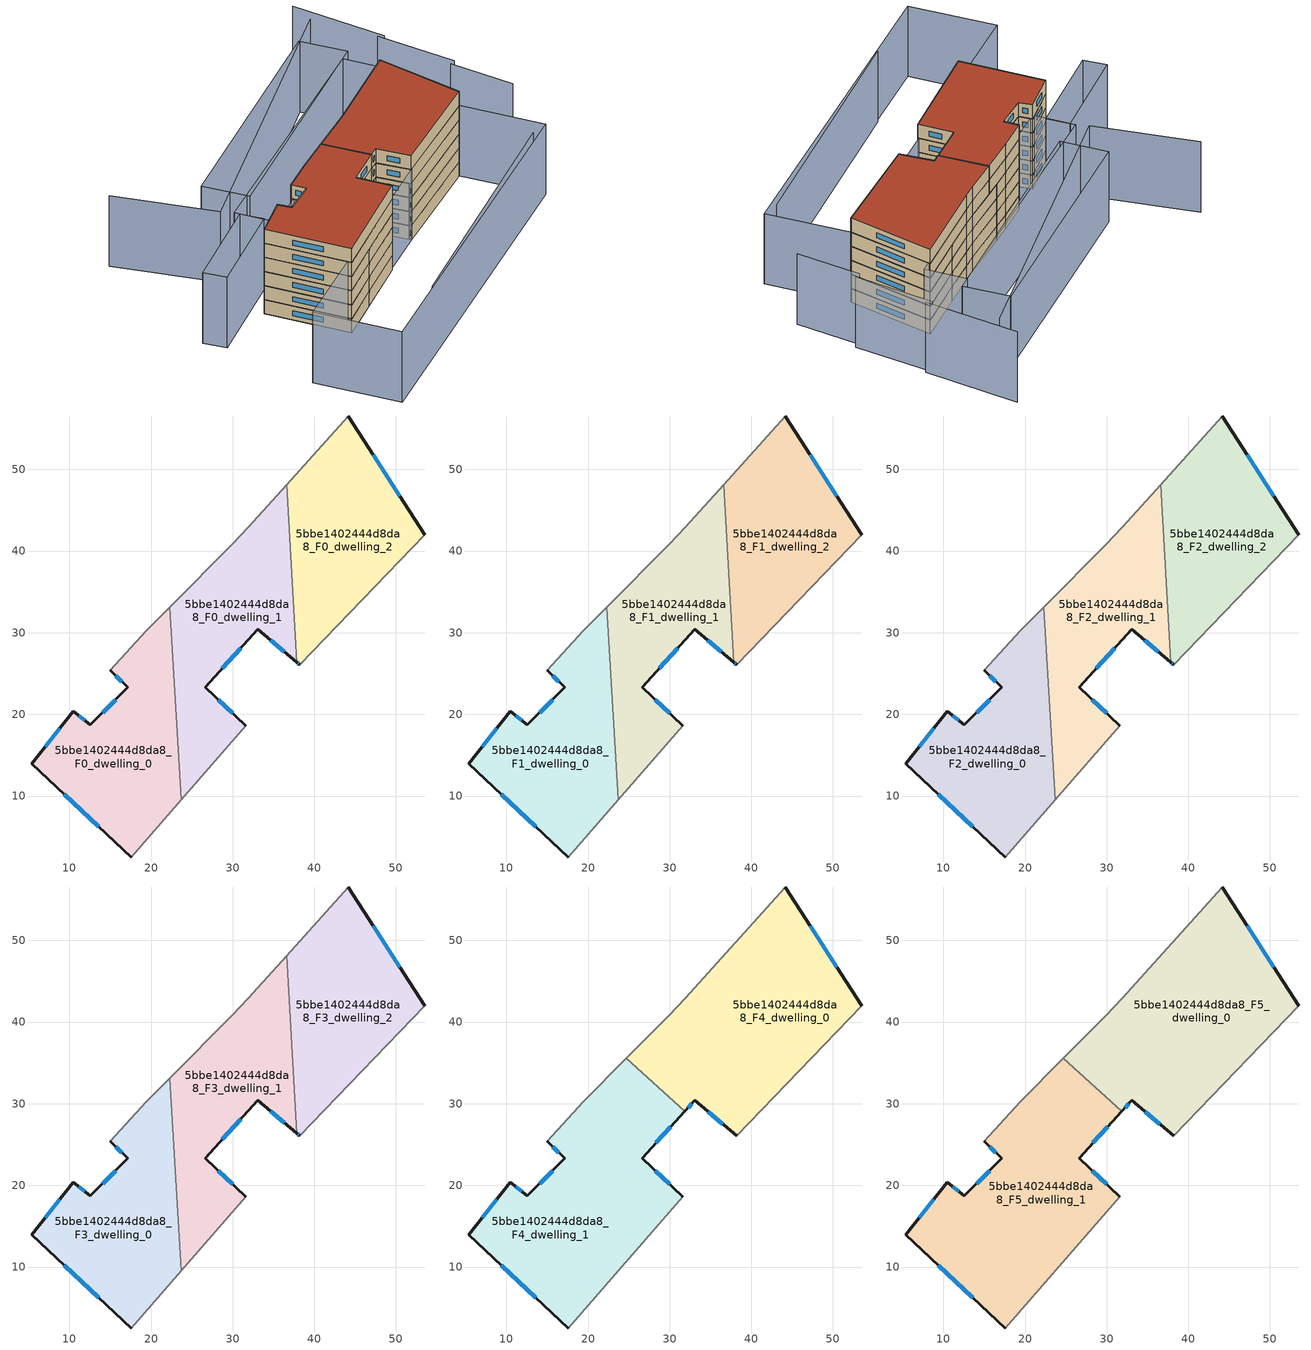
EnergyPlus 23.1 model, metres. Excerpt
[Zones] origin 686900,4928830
5bbe1402444d8da8_F0_dwelling_0
 floor ground (EU_floor_Construction): 17.56,2.54 23.7,9.55 22.32,33.15 19.44,30.23 14.99,25.38 17.13,23.29 12.59,18.74 10.48,20.41 5.39,13.92 z0
 wall outside (EU_wall_Construction): 17.56,2.54 5.39,13.92 10.48,20.41 12.59,18.74 17.13,23.29 14.99,25.38 z0:3
 wall adiabatic (EU_wall_Construction): 14.99,25.38 19.44,30.23 22.32,33.15 / 23.7,9.55 17.56,2.54 z0:3
 wall to 5bbe1402444d8da8_F0_dwelling_1 (EU_wall_Construction): 22.32,33.15 23.7,9.55 z0:3
 window (EU_Window_Construction): 14.06,20.22 15.65,21.81 / 16.43,23.97 15.68,24.7 / 13.6,6.24 9.35,10.22 / 7.04,16.03 8.82,18.3 / 11.16,19.86 11.9,19.28 z0.98:2.02
5bbe1402444d8da8_F0_dwelling_1
 floor ground (EU_floor_Construction): 31.62,18.59 26.62,23.34 33.09,30.43 37.87,26.36 36.6,48.1 31.93,42.89 29.94,40.85 22.32,33.15 23.7,9.55 z0
 wall outside (EU_wall_Construction): 37.87,26.36 33.09,30.43 26.62,23.34 31.62,18.59 z0:3
 wall adiabatic (EU_wall_Construction): 22.32,33.15 29.94,40.85 31.93,42.89 36.6,48.1 / 31.62,18.59 23.7,9.55 z0:3
 wall to 5bbe1402444d8da8_F0_dwelling_2 (EU_wall_Construction): 36.6,48.1 37.87,26.36 z0:3
 window (EU_Window_Construction): 36.32,27.69 34.64,29.11 / 30.98,28.13 28.72,25.65 / 28.24,21.8 29.99,20.14 z0.98:2.02
5bbe1402444d8da8_F0_dwelling_2
 floor ground (EU_floor_Construction): 38.19,26.09 53.53,41.99 44.17,56.54 36.6,48.1 37.87,26.36 z0
 wall outside (EU_wall_Construction): 38.19,26.09 37.87,26.36 / 44.17,56.54 53.53,41.99 z0:3
 wall adiabatic (EU_wall_Construction): 53.53,41.99 38.19,26.09 / 36.6,48.1 44.17,56.54 z0:3
 window (EU_Window_Construction): 38.09,26.18 37.97,26.28 / 47.21,51.81 50.48,46.72 z0.98:2.02
5bbe1402444d8da8_F1_dwelling_0
 floor to 5bbe1402444d8da8_F0_dwelling_0 (EU_floor_Construction): 17.56,2.54 23.7,9.55 22.32,33.15 19.44,30.23 14.99,25.38 17.13,23.29 12.59,18.74 10.48,20.41 5.39,13.92 z3
 wall outside (EU_wall_Construction): 17.56,2.54 5.39,13.92 10.48,20.41 12.59,18.74 17.13,23.29 14.99,25.38 z3:6
 wall adiabatic (EU_wall_Construction): 14.99,25.38 19.44,30.23 22.32,33.15 / 23.7,9.55 17.56,2.54 z3:6
 wall to 5bbe1402444d8da8_F1_dwelling_1 (EU_wall_Construction): 22.32,33.15 23.7,9.55 z3:6
 window (EU_Window_Construction): 14.06,20.22 15.65,21.81 / 16.43,23.97 15.68,24.7 / 13.6,6.24 9.35,10.22 / 7.04,16.03 8.82,18.3 / 11.16,19.86 11.9,19.28 z3.98:5.02
5bbe1402444d8da8_F1_dwelling_1
 floor to 5bbe1402444d8da8_F0_dwelling_1 (EU_floor_Construction): 31.62,18.59 26.62,23.34 33.09,30.43 37.87,26.36 36.6,48.1 31.93,42.89 29.94,40.85 22.32,33.15 23.7,9.55 z3
 wall outside (EU_wall_Construction): 37.87,26.36 33.09,30.43 26.62,23.34 31.62,18.59 z3:6
 wall adiabatic (EU_wall_Construction): 22.32,33.15 29.94,40.85 31.93,42.89 36.6,48.1 / 31.62,18.59 23.7,9.55 z3:6
 wall to 5bbe1402444d8da8_F1_dwelling_2 (EU_wall_Construction): 36.6,48.1 37.87,26.36 z3:6
 window (EU_Window_Construction): 36.32,27.69 34.64,29.11 / 30.98,28.13 28.72,25.65 / 28.24,21.8 29.99,20.14 z3.98:5.02
5bbe1402444d8da8_F1_dwelling_2
 floor to 5bbe1402444d8da8_F0_dwelling_2 (EU_floor_Construction): 38.19,26.09 53.53,41.99 44.17,56.54 36.6,48.1 37.87,26.36 z3
 wall outside (EU_wall_Construction): 38.19,26.09 37.87,26.36 / 44.17,56.54 53.53,41.99 z3:6
 wall adiabatic (EU_wall_Construction): 53.53,41.99 38.19,26.09 / 36.6,48.1 44.17,56.54 z3:6
 window (EU_Window_Construction): 38.09,26.18 37.97,26.28 / 47.21,51.81 50.48,46.72 z3.98:5.02
5bbe1402444d8da8_F2_dwelling_0
 floor to 5bbe1402444d8da8_F1_dwelling_0 (EU_floor_Construction): 17.56,2.54 23.7,9.55 22.32,33.15 19.44,30.23 14.99,25.38 17.13,23.29 12.59,18.74 10.48,20.41 5.39,13.92 z6
 wall outside (EU_wall_Construction): 17.56,2.54 5.39,13.92 10.48,20.41 12.59,18.74 17.13,23.29 14.99,25.38 z6:9
 wall adiabatic (EU_wall_Construction): 14.99,25.38 19.44,30.23 22.32,33.15 / 23.7,9.55 17.56,2.54 z6:9
 wall to 5bbe1402444d8da8_F2_dwelling_1 (EU_wall_Construction): 22.32,33.15 23.7,9.55 z6:9
 window (EU_Window_Construction): 14.06,20.22 15.65,21.81 / 16.43,23.97 15.68,24.7 / 13.6,6.24 9.35,10.22 / 7.04,16.03 8.82,18.3 / 11.16,19.86 11.9,19.28 z6.98:8.02
5bbe1402444d8da8_F2_dwelling_1
 floor to 5bbe1402444d8da8_F1_dwelling_1 (EU_floor_Construction): 31.62,18.59 26.62,23.34 33.09,30.43 37.87,26.36 36.6,48.1 31.93,42.89 29.94,40.85 22.32,33.15 23.7,9.55 z6
 wall outside (EU_wall_Construction): 37.87,26.36 33.09,30.43 26.62,23.34 31.62,18.59 z6:9
 wall adiabatic (EU_wall_Construction): 22.32,33.15 29.94,40.85 31.93,42.89 36.6,48.1 / 31.62,18.59 23.7,9.55 z6:9
 wall to 5bbe1402444d8da8_F2_dwelling_2 (EU_wall_Construction): 36.6,48.1 37.87,26.36 z6:9
 window (EU_Window_Construction): 36.32,27.69 34.64,29.11 / 30.98,28.13 28.72,25.65 / 28.24,21.8 29.99,20.14 z6.98:8.02
5bbe1402444d8da8_F2_dwelling_2
 floor to 5bbe1402444d8da8_F1_dwelling_2 (EU_floor_Construction): 38.19,26.09 53.53,41.99 44.17,56.54 36.6,48.1 37.87,26.36 z6
 wall outside (EU_wall_Construction): 38.19,26.09 37.87,26.36 / 44.17,56.54 53.53,41.99 z6:9
 wall adiabatic (EU_wall_Construction): 53.53,41.99 38.19,26.09 / 36.6,48.1 44.17,56.54 z6:9
 window (EU_Window_Construction): 38.09,26.18 37.97,26.28 / 47.21,51.81 50.48,46.72 z6.98:8.02
5bbe1402444d8da8_F3_dwelling_0
 floor to 5bbe1402444d8da8_F2_dwelling_0 (EU_floor_Construction): 17.56,2.54 23.7,9.55 22.32,33.15 19.44,30.23 14.99,25.38 17.13,23.29 12.59,18.74 10.48,20.41 5.39,13.92 z9
 wall outside (EU_wall_Construction): 17.56,2.54 5.39,13.92 10.48,20.41 12.59,18.74 17.13,23.29 14.99,25.38 z9:12
 wall adiabatic (EU_wall_Construction): 14.99,25.38 19.44,30.23 22.32,33.15 / 23.7,9.55 17.56,2.54 z9:12
 wall to 5bbe1402444d8da8_F3_dwelling_1 (EU_wall_Construction): 22.32,33.15 23.7,9.55 z9:12
 window (EU_Window_Construction): 14.06,20.22 15.65,21.81 / 16.43,23.97 15.68,24.7 / 13.6,6.24 9.35,10.22 / 7.04,16.03 8.82,18.3 / 11.16,19.86 11.9,19.28 z9.98:11.02
5bbe1402444d8da8_F3_dwelling_1
 floor to 5bbe1402444d8da8_F2_dwelling_1 (EU_floor_Construction): 31.62,18.59 26.62,23.34 33.09,30.43 37.87,26.36 36.6,48.1 31.93,42.89 29.94,40.85 22.32,33.15 23.7,9.55 z9
 wall outside (EU_wall_Construction): 37.87,26.36 33.09,30.43 26.62,23.34 31.62,18.59 z9:12
 wall adiabatic (EU_wall_Construction): 22.32,33.15 29.94,40.85 31.93,42.89 36.6,48.1 / 31.62,18.59 23.7,9.55 z9:12
 wall to 5bbe1402444d8da8_F3_dwelling_2 (EU_wall_Construction): 36.6,48.1 37.87,26.36 z9:12
 window (EU_Window_Construction): 36.32,27.69 34.64,29.11 / 30.98,28.13 28.72,25.65 / 28.24,21.8 29.99,20.14 z9.98:11.02
5bbe1402444d8da8_F3_dwelling_2
 floor to 5bbe1402444d8da8_F2_dwelling_2 (EU_floor_Construction): 38.19,26.09 53.53,41.99 44.17,56.54 36.6,48.1 37.87,26.36 z9
 wall outside (EU_wall_Construction): 38.19,26.09 37.87,26.36 / 44.17,56.54 53.53,41.99 z9:12
 wall adiabatic (EU_wall_Construction): 53.53,41.99 38.19,26.09 / 36.6,48.1 44.17,56.54 z9:12
 window (EU_Window_Construction): 38.09,26.18 37.97,26.28 / 47.21,51.81 50.48,46.72 z9.98:11.02
5bbe1402444d8da8_F4_dwelling_0
 floor to 5bbe1402444d8da8_F3_dwelling_1 (EU_floor_Construction): 37.87,26.36 36.6,48.1 31.93,42.89 29.94,40.85 24.71,35.57 31.84,29.07 33.09,30.43 z12
 floor to 5bbe1402444d8da8_F3_dwelling_2 (EU_floor_Construction): 38.19,26.09 53.53,41.99 44.17,56.54 36.6,48.1 37.87,26.36 z12
 wall outside (EU_wall_Construction): 44.17,56.54 53.53,41.99 / 38.19,26.09 33.09,30.43 31.84,29.07 z12:15
 wall adiabatic (EU_wall_Construction): 24.71,35.57 29.94,40.85 31.93,42.89 44.17,56.54 / 53.53,41.99 38.19,26.09 z12:15
 wall to 5bbe1402444d8da8_F4_dwelling_1 (EU_wall_Construction): 31.84,29.07 24.71,35.57 z12:15
 window (EU_Window_Construction): 47.21,51.81 50.48,46.72 / 36.53,27.51 34.75,29.02 / 32.68,29.99 32.25,29.51 z12.98:14.02
5bbe1402444d8da8_F4_dwelling_1
 floor to 5bbe1402444d8da8_F3_dwelling_0 (EU_floor_Construction): 17.56,2.54 23.7,9.55 22.32,33.15 19.44,30.23 14.99,25.38 17.13,23.29 12.59,18.74 10.48,20.41 5.39,13.92 z12
 floor to 5bbe1402444d8da8_F3_dwelling_1 (EU_floor_Construction): 23.7,9.55 31.62,18.59 26.62,23.34 31.84,29.07 24.71,35.57 22.32,33.15 z12
 wall outside (EU_wall_Construction): 17.56,2.54 5.39,13.92 10.48,20.41 12.59,18.74 17.13,23.29 14.99,25.38 / 31.84,29.07 26.62,23.34 31.62,18.59 z12:15
 wall adiabatic (EU_wall_Construction): 14.99,25.38 19.44,30.23 24.71,35.57 / 31.62,18.59 17.56,2.54 z12:15
 window (EU_Window_Construction): 13.6,6.24 9.35,10.22 / 7.04,16.03 8.82,18.3 / 11.16,19.86 11.9,19.28 / 14.06,20.22 15.65,21.81 / 16.43,23.97 15.68,24.7 / 30.14,27.2 28.32,25.2 / 28.24,21.8 29.99,20.14 z12.98:14.02
5bbe1402444d8da8_F5_dwelling_0
 floor to 5bbe1402444d8da8_F4_dwelling_0 (EU_floor_Construction): 38.19,26.09 53.53,41.99 44.17,56.54 31.93,42.89 29.94,40.85 24.71,35.57 31.84,29.07 33.09,30.43 z15
 wall outside (EU_wall_Construction): 44.17,56.54 53.53,41.99 / 38.19,26.09 33.09,30.43 31.84,29.07 z15:18
 wall adiabatic (EU_wall_Construction): 24.71,35.57 29.94,40.85 31.93,42.89 44.17,56.54 / 53.53,41.99 38.19,26.09 z15:18
 wall to 5bbe1402444d8da8_F5_dwelling_1 (EU_wall_Construction): 31.84,29.07 24.71,35.57 z15:18
 window (EU_Window_Construction): 47.21,51.81 50.48,46.72 / 36.53,27.51 34.75,29.02 / 32.68,29.99 32.25,29.51 z15.98:17.02
 roof outside (EU_roof_Construction): 44.17,56.54 53.53,41.99 38.19,26.09 33.09,30.43 31.84,29.07 24.71,35.57 29.94,40.85 31.93,42.89 z18
5bbe1402444d8da8_F5_dwelling_1
 floor to 5bbe1402444d8da8_F4_dwelling_1 (EU_floor_Construction): 17.56,2.54 31.62,18.59 26.62,23.34 31.84,29.07 24.71,35.57 19.44,30.23 14.99,25.38 17.13,23.29 12.59,18.74 10.48,20.41 5.39,13.92 z15
 wall outside (EU_wall_Construction): 17.56,2.54 5.39,13.92 10.48,20.41 12.59,18.74 17.13,23.29 14.99,25.38 / 31.84,29.07 26.62,23.34 31.62,18.59 z15:18
 wall adiabatic (EU_wall_Construction): 14.99,25.38 19.44,30.23 24.71,35.57 / 31.62,18.59 17.56,2.54 z15:18
 window (EU_Window_Construction): 13.6,6.24 9.35,10.22 / 7.04,16.03 8.82,18.3 / 11.16,19.86 11.9,19.28 / 14.06,20.22 15.65,21.81 / 16.43,23.97 15.68,24.7 / 30.14,27.2 28.32,25.2 / 28.24,21.8 29.99,20.14 z15.98:17.02
 roof outside (EU_roof_Construction): 31.84,29.07 26.62,23.34 31.62,18.59 17.56,2.54 5.39,13.92 10.48,20.41 12.59,18.74 17.13,23.29 14.99,25.38 19.44,30.23 24.71,35.57 z18
shading: 28.08,-9.58 62.56,29.17 / 38.95,77.07 1.95,26.08 / 1.95,26.08 -14.51,38.03 / 64.88,44.93 56.93,54.87 / 57.89,55.52 48.21,67.77 / 49.33,67.51 37.64,82.17 / 65.57,30.94 17.87,-21.05 / 17.87,-21.05 5.42,-9.62 / 5.42,-9.62 53.12,42.37 / 53.12,42.37 65.57,30.94 / -4.59,6.23 -8.06,9.21 / -8.06,9.21 4.78,24.18 / 4.78,24.18 8.26,21.2 / 8.26,21.2 -4.59,6.23 / 4.07,24.84 39.79,63.35 / 39.79,63.35 45.76,57.81 / 45.76,57.81 10.04,19.3 / 10.04,19.3 4.07,24.84 / 41.43,65.18 8.57,28.73 / 8.57,28.73 1.68,34.94 / 1.68,34.94 34.55,71.39 / 34.55,71.39 41.43,65.18 z0:15
[Building]
EU S2 Campaign: North Axis=0; Terrain=City; Solar Distribution=FullExterior
[Site:Location]
Bologna: Latitude=44.5; Longitude=11.25; Time Zone=1; Elevation=37
[SizingPeriod:WeatherFileDays]
AnnualSizingPeriod: Begin Month=1; Begin Day of Month=1; End Month=12; End Day of Month=31; Day of Week for Start Day=Monday; Use Weather File Daylight Saving Period=No; Use Weather File Rain and Snow Indicators=No
[MATERIAL]
EU_InternalMass_Material: Roughness=MediumRough; Thickness=0.1; Conductivity=1; Density=1800; Specific Heat=900; Thermal Absorptance=0.9; Solar Absorptance=0.7; Visible Absorptance=0.7
[MATERIAL:NOMASS] Roughness=MediumRough; Thermal Absorptance=0.9; Solar Absorptance=0.7; Visible Absorptance=0.7
Name | Thermal Resistance
EU_wall_NoMass | 0.905828
EU_roof_NoMass | 0.37593
EU_floor_NoMass | 0.67114
[WINDOWMATERIAL:SIMPLEGLAZINGSYSTEM]
EU_Window_SimpleGlazing: UFactor=4.52486; Solar Heat Gain Coefficient=0.85; Visible Transmittance=0.85
[CONSTRUCTION]
EU_wall_Construction: EU_wall_NoMass
EU_roof_Construction: EU_roof_NoMass
EU_floor_Construction: EU_floor_NoMass
EU_InternalMass_Construction: EU_InternalMass_Material
EU_Window_Construction: EU_Window_SimpleGlazing
[ZONE] Type=1; Multiplier=1; Ceiling Height=autocalculate; Floor Area=autocalculate; Part of Total Floor Area=Yes
Name | Volume
5bbe1402444d8da8_F0_dwelling_0 | 837.773
5bbe1402444d8da8_F1_dwelling_0; 5bbe1402444d8da8_F2_dwelling_0; 5bbe1402444d8da8_F3_dwelling_0 | 837.775
5bbe1402444d8da8_F4_dwelling_0; 5bbe1402444d8da8_F5_dwelling_0 | 1256.68
5bbe1402444d8da8_F0_dwelling_1 | 837.807
5bbe1402444d8da8_F1_dwelling_1; 5bbe1402444d8da8_F2_dwelling_1; 5bbe1402444d8da8_F3_dwelling_1 | 837.809
5bbe1402444d8da8_F4_dwelling_1; 5bbe1402444d8da8_F5_dwelling_1 | 1256.66
5bbe1402444d8da8_F0_dwelling_2; 5bbe1402444d8da8_F1_dwelling_2; 5bbe1402444d8da8_F2_dwelling_2; 5bbe1402444d8da8_F3_dwelling_2 | 837.768
[INTERNALMASS] Construction=EU_InternalMass_Construction
Name | Zone or ZoneList | Surface Area
5bbe1402444d8da8_F0_dwelling_0_EU_InternalMass | 5bbe1402444d8da8_F0_dwelling_0 | 279.258
5bbe1402444d8da8_F0_dwelling_1_EU_InternalMass | 5bbe1402444d8da8_F0_dwelling_1 | 279.269
5bbe1402444d8da8_F0_dwelling_2_EU_InternalMass | 5bbe1402444d8da8_F0_dwelling_2 | 279.256
5bbe1402444d8da8_F1_dwelling_0_EU_InternalMass | 5bbe1402444d8da8_F1_dwelling_0 | 279.258
5bbe1402444d8da8_F1_dwelling_1_EU_InternalMass | 5bbe1402444d8da8_F1_dwelling_1 | 279.269
5bbe1402444d8da8_F1_dwelling_2_EU_InternalMass | 5bbe1402444d8da8_F1_dwelling_2 | 279.256
5bbe1402444d8da8_F2_dwelling_0_EU_InternalMass | 5bbe1402444d8da8_F2_dwelling_0 | 279.258
5bbe1402444d8da8_F2_dwelling_1_EU_InternalMass | 5bbe1402444d8da8_F2_dwelling_1 | 279.269
5bbe1402444d8da8_F2_dwelling_2_EU_InternalMass | 5bbe1402444d8da8_F2_dwelling_2 | 279.256
5bbe1402444d8da8_F3_dwelling_0_EU_InternalMass | 5bbe1402444d8da8_F3_dwelling_0 | 279.258
5bbe1402444d8da8_F3_dwelling_1_EU_InternalMass | 5bbe1402444d8da8_F3_dwelling_1 | 279.269
5bbe1402444d8da8_F3_dwelling_2_EU_InternalMass | 5bbe1402444d8da8_F3_dwelling_2 | 279.256
5bbe1402444d8da8_F4_dwelling_0_EU_InternalMass | 5bbe1402444d8da8_F4_dwelling_0 | 418.893
5bbe1402444d8da8_F4_dwelling_1_EU_InternalMass | 5bbe1402444d8da8_F4_dwelling_1 | 418.888
5bbe1402444d8da8_F5_dwelling_0_EU_InternalMass | 5bbe1402444d8da8_F5_dwelling_0 | 418.893
5bbe1402444d8da8_F5_dwelling_1_EU_InternalMass | 5bbe1402444d8da8_F5_dwelling_1 | 418.888
[OTHEREQUIPMENT] Fuel Type=Electricity; Design Level Calculation Method=Watts/Area; Power per Zone Floor Area=1; Fraction Latent=0; Fraction Radiant=0; Fraction Lost=0; Carbon Dioxide Generation Rate=0; EndUse Subcategory=EU_Step8_InternalGains
Name | Zone or ZoneList or Space or SpaceList | Schedule
EU_Step8_InternalGain_5bbe1402444d8da8_F0_dwelling_0_f000 | 5bbe1402444d8da8_F0_dwelling_0 | EU_Step8_GainSchedule_5bbe1402444d8da8_F0_dwelling_0_f000
EU_Step8_InternalGain_5bbe1402444d8da8_F0_dwelling_1_f000 | 5bbe1402444d8da8_F0_dwelling_1 | EU_Step8_GainSchedule_5bbe1402444d8da8_F0_dwelling_1_f000
EU_Step8_InternalGain_5bbe1402444d8da8_F0_dwelling_2_f000 | 5bbe1402444d8da8_F0_dwelling_2 | EU_Step8_GainSchedule_5bbe1402444d8da8_F0_dwelling_2_f000
EU_Step8_InternalGain_5bbe1402444d8da8_F1_dwelling_0_f000 | 5bbe1402444d8da8_F1_dwelling_0 | EU_Step8_GainSchedule_5bbe1402444d8da8_F1_dwelling_0_f000
EU_Step8_InternalGain_5bbe1402444d8da8_F1_dwelling_1_f000 | 5bbe1402444d8da8_F1_dwelling_1 | EU_Step8_GainSchedule_5bbe1402444d8da8_F1_dwelling_1_f000
EU_Step8_InternalGain_5bbe1402444d8da8_F1_dwelling_2_f000 | 5bbe1402444d8da8_F1_dwelling_2 | EU_Step8_GainSchedule_5bbe1402444d8da8_F1_dwelling_2_f000
EU_Step8_InternalGain_5bbe1402444d8da8_F2_dwelling_0_f000 | 5bbe1402444d8da8_F2_dwelling_0 | EU_Step8_GainSchedule_5bbe1402444d8da8_F2_dwelling_0_f000
EU_Step8_InternalGain_5bbe1402444d8da8_F2_dwelling_1_f000 | 5bbe1402444d8da8_F2_dwelling_1 | EU_Step8_GainSchedule_5bbe1402444d8da8_F2_dwelling_1_f000
EU_Step8_InternalGain_5bbe1402444d8da8_F2_dwelling_2_f000 | 5bbe1402444d8da8_F2_dwelling_2 | EU_Step8_GainSchedule_5bbe1402444d8da8_F2_dwelling_2_f000
EU_Step8_InternalGain_5bbe1402444d8da8_F3_dwelling_0_f000 | 5bbe1402444d8da8_F3_dwelling_0 | EU_Step8_GainSchedule_5bbe1402444d8da8_F3_dwelling_0_f000
EU_Step8_InternalGain_5bbe1402444d8da8_F3_dwelling_1_f000 | 5bbe1402444d8da8_F3_dwelling_1 | EU_Step8_GainSchedule_5bbe1402444d8da8_F3_dwelling_1_f000
EU_Step8_InternalGain_5bbe1402444d8da8_F3_dwelling_2_f000 | 5bbe1402444d8da8_F3_dwelling_2 | EU_Step8_GainSchedule_5bbe1402444d8da8_F3_dwelling_2_f000
EU_Step8_InternalGain_5bbe1402444d8da8_F4_dwelling_0_f000 | 5bbe1402444d8da8_F4_dwelling_0 | EU_Step8_GainSchedule_5bbe1402444d8da8_F4_dwelling_0_f000
EU_Step8_InternalGain_5bbe1402444d8da8_F4_dwelling_1_f000 | 5bbe1402444d8da8_F4_dwelling_1 | EU_Step8_GainSchedule_5bbe1402444d8da8_F4_dwelling_1_f000
EU_Step8_InternalGain_5bbe1402444d8da8_F5_dwelling_0_f000 | 5bbe1402444d8da8_F5_dwelling_0 | EU_Step8_GainSchedule_5bbe1402444d8da8_F5_dwelling_0_f000
EU_Step8_InternalGain_5bbe1402444d8da8_F5_dwelling_1_f000 | 5bbe1402444d8da8_F5_dwelling_1 | EU_Step8_GainSchedule_5bbe1402444d8da8_F5_dwelling_1_f000
[ZONEVENTILATION:DESIGNFLOWRATE] Schedule=EU_AlwaysOn; Design Flow Rate Calculation Method=AirChanges/Hour; Air Changes per Hour=0.73129; Ventilation Type=Natural; Fan Pressure Rise=0; Fan Total Efficiency=1; Constant Term Coefficient=1; Temperature Term Coefficient=0; Velocity Term Coefficient=0; Velocity Squared Term Coefficient=0; Minimum Indoor Temperature=-100; Maximum Indoor Temperature=100; Delta Temperature=-100; Minimum Outdoor Temperature=-100; Maximum Outdoor Temperature=100; Maximum Wind Speed=40
Name | Zone or ZoneList or Space or SpaceList
EU_ConstantAir_5bbe1402444d8da8_F0_dwelling_0 | 5bbe1402444d8da8_F0_dwelling_0
EU_ConstantAir_5bbe1402444d8da8_F0_dwelling_1 | 5bbe1402444d8da8_F0_dwelling_1
EU_ConstantAir_5bbe1402444d8da8_F0_dwelling_2 | 5bbe1402444d8da8_F0_dwelling_2
EU_ConstantAir_5bbe1402444d8da8_F1_dwelling_0 | 5bbe1402444d8da8_F1_dwelling_0
EU_ConstantAir_5bbe1402444d8da8_F1_dwelling_1 | 5bbe1402444d8da8_F1_dwelling_1
EU_ConstantAir_5bbe1402444d8da8_F1_dwelling_2 | 5bbe1402444d8da8_F1_dwelling_2
EU_ConstantAir_5bbe1402444d8da8_F2_dwelling_0 | 5bbe1402444d8da8_F2_dwelling_0
EU_ConstantAir_5bbe1402444d8da8_F2_dwelling_1 | 5bbe1402444d8da8_F2_dwelling_1
EU_ConstantAir_5bbe1402444d8da8_F2_dwelling_2 | 5bbe1402444d8da8_F2_dwelling_2
EU_ConstantAir_5bbe1402444d8da8_F3_dwelling_0 | 5bbe1402444d8da8_F3_dwelling_0
EU_ConstantAir_5bbe1402444d8da8_F3_dwelling_1 | 5bbe1402444d8da8_F3_dwelling_1
EU_ConstantAir_5bbe1402444d8da8_F3_dwelling_2 | 5bbe1402444d8da8_F3_dwelling_2
EU_ConstantAir_5bbe1402444d8da8_F4_dwelling_0 | 5bbe1402444d8da8_F4_dwelling_0
EU_ConstantAir_5bbe1402444d8da8_F4_dwelling_1 | 5bbe1402444d8da8_F4_dwelling_1
EU_ConstantAir_5bbe1402444d8da8_F5_dwelling_0 | 5bbe1402444d8da8_F5_dwelling_0
EU_ConstantAir_5bbe1402444d8da8_F5_dwelling_1 | 5bbe1402444d8da8_F5_dwelling_1
[HVACTEMPLATE:THERMOSTAT] Constant Heating Setpoint=20; Constant Cooling Setpoint=50
EU_HeatOnly_5bbe1402444d8da8_F0_dwelling_0; EU_HeatOnly_5bbe1402444d8da8_F0_dwelling_1; EU_HeatOnly_5bbe1402444d8da8_F0_dwelling_2; EU_HeatOnly_5bbe1402444d8da8_F1_dwelling_0; EU_HeatOnly_5bbe1402444d8da8_F1_dwelling_1; EU_HeatOnly_5bbe1402444d8da8_F1_dwelling_2; EU_HeatOnly_5bbe1402444d8da8_F2_dwelling_0; EU_HeatOnly_5bbe1402444d8da8_F2_dwelling_1; EU_HeatOnly_5bbe1402444d8da8_F2_dwelling_2; EU_HeatOnly_5bbe1402444d8da8_F3_dwelling_0; EU_HeatOnly_5bbe1402444d8da8_F3_dwelling_1; EU_HeatOnly_5bbe1402444d8da8_F3_dwelling_2; EU_HeatOnly_5bbe1402444d8da8_F4_dwelling_0; EU_HeatOnly_5bbe1402444d8da8_F4_dwelling_1; EU_HeatOnly_5bbe1402444d8da8_F5_dwelling_0; EU_HeatOnly_5bbe1402444d8da8_F5_dwelling_1
[HVACTEMPLATE:ZONE:IDEALLOADSAIRSYSTEM] System Availability Schedule=EU_AlwaysOn; Maximum Heating Supply Air Temperature=50; Minimum Cooling Supply Air Temperature=13; Maximum Heating Supply Air Humidity Ratio=0.0156; Minimum Cooling Supply Air Humidity Ratio=0.0077; Heating Limit=NoLimit; Cooling Limit=NoLimit; Heating Availability Schedule=EU_AlwaysOn; Cooling Availability Schedule=EU_CoolingOff; Dehumidification Control Type=ConstantSensibleHeatRatio; Cooling Sensible Heat Ratio=0.7; Dehumidification Setpoint=60; Humidification Control Type=None; Humidification Setpoint=30; Outdoor Air Method=None; Outdoor Air Flow Rate per Person=0.00944; Outdoor Air Flow Rate per Zone Floor Area=0; Outdoor Air Flow Rate per Zone=0; Demand Controlled Ventilation Type=None; Outdoor Air Economizer Type=NoEconomizer; Heat Recovery Type=None; Sensible Heat Recovery Effectiveness=0.7; Latent Heat Recovery Effectiveness=0.65
Name | Template Thermostat
5bbe1402444d8da8_F0_dwelling_0 | EU_HeatOnly_5bbe1402444d8da8_F0_dwelling_0
5bbe1402444d8da8_F0_dwelling_1 | EU_HeatOnly_5bbe1402444d8da8_F0_dwelling_1
5bbe1402444d8da8_F0_dwelling_2 | EU_HeatOnly_5bbe1402444d8da8_F0_dwelling_2
5bbe1402444d8da8_F1_dwelling_0 | EU_HeatOnly_5bbe1402444d8da8_F1_dwelling_0
5bbe1402444d8da8_F1_dwelling_1 | EU_HeatOnly_5bbe1402444d8da8_F1_dwelling_1
5bbe1402444d8da8_F1_dwelling_2 | EU_HeatOnly_5bbe1402444d8da8_F1_dwelling_2
5bbe1402444d8da8_F2_dwelling_0 | EU_HeatOnly_5bbe1402444d8da8_F2_dwelling_0
5bbe1402444d8da8_F2_dwelling_1 | EU_HeatOnly_5bbe1402444d8da8_F2_dwelling_1
5bbe1402444d8da8_F2_dwelling_2 | EU_HeatOnly_5bbe1402444d8da8_F2_dwelling_2
5bbe1402444d8da8_F3_dwelling_0 | EU_HeatOnly_5bbe1402444d8da8_F3_dwelling_0
5bbe1402444d8da8_F3_dwelling_1 | EU_HeatOnly_5bbe1402444d8da8_F3_dwelling_1
5bbe1402444d8da8_F3_dwelling_2 | EU_HeatOnly_5bbe1402444d8da8_F3_dwelling_2
5bbe1402444d8da8_F4_dwelling_0 | EU_HeatOnly_5bbe1402444d8da8_F4_dwelling_0
5bbe1402444d8da8_F4_dwelling_1 | EU_HeatOnly_5bbe1402444d8da8_F4_dwelling_1
5bbe1402444d8da8_F5_dwelling_0 | EU_HeatOnly_5bbe1402444d8da8_F5_dwelling_0
5bbe1402444d8da8_F5_dwelling_1 | EU_HeatOnly_5bbe1402444d8da8_F5_dwelling_1
[SIZING:ZONE] Zone Cooling Design Supply Air Temperature Input Method=SupplyAirTemperature; Zone Cooling Design Supply Air Temperature=13; Zone Heating Design Supply Air Temperature Input Method=SupplyAirTemperature; Zone Heating Design Supply Air Temperature=50; Zone Cooling Design Supply Air Humidity Ratio=0.008; Zone Heating Design Supply Air Humidity Ratio=0.008; Cooling Design Air Flow Method=DesignDay; Cooling Design Air Flow Rate=0; Cooling Minimum Air Flow per Zone Floor Area=0.000762; Cooling Minimum Air Flow=0; Cooling Minimum Air Flow Fraction=0.2; Heating Design Air Flow Method=DesignDay; Heating Design Air Flow Rate=0; Heating Maximum Air Flow per Zone Floor Area=0.002032; Heating Maximum Air Flow=0.141576; Heating Maximum Air Flow Fraction=0.3; Account for Dedicated Outdoor Air System=No; Dedicated Outdoor Air System Control Strategy=NeutralSupplyAir; Dedicated Outdoor Air Low Setpoint Temperature for Design=autosize; Dedicated Outdoor Air High Setpoint Temperature for Design=autosize; Zone Load Sizing Method=Sensible Load Only No Latent Load; Zone Latent Cooling Design Supply Air Humidity Ratio Input Method=HumidityRatioDifference; Zone Cooling Design Supply Air Humidity Ratio Difference=0.005; Zone Latent Heating Design Supply Air Humidity Ratio Input Method=HumidityRatioDifference; Zone Humidification Design Supply Air Humidity Ratio Difference=0.005
5bbe1402444d8da8_F0_dwelling_0; 5bbe1402444d8da8_F0_dwelling_1; 5bbe1402444d8da8_F0_dwelling_2; 5bbe1402444d8da8_F1_dwelling_0; 5bbe1402444d8da8_F1_dwelling_1; 5bbe1402444d8da8_F1_dwelling_2; 5bbe1402444d8da8_F2_dwelling_0; 5bbe1402444d8da8_F2_dwelling_1; 5bbe1402444d8da8_F2_dwelling_2; 5bbe1402444d8da8_F3_dwelling_0; 5bbe1402444d8da8_F3_dwelling_1; 5bbe1402444d8da8_F3_dwelling_2; 5bbe1402444d8da8_F4_dwelling_0; 5bbe1402444d8da8_F4_dwelling_1; 5bbe1402444d8da8_F5_dwelling_0; 5bbe1402444d8da8_F5_dwelling_1
[SCHEDULE:CONSTANT]
Name | Hourly Value
EU_AlwaysOn | 1
EU_CoolingOff | 0
[SCHEDULE:FILE] Column Number=1; Rows to Skip at Top=0; Number of Hours of Data=8760; Column Separator=Comma; Interpolate to Timestep=No; Minutes per Item=60; Adjust Schedule for Daylight Savings=Yes
Name | File
EU_Step8_GainSchedule_5bbe1402444d8da8_F0_dwelling_0_f000 | ../../schedules/5bbe1402444d8da8/5bbe1402444d8da8_F0_dwelling_0_f000_gain.csv
EU_Step8_GainSchedule_5bbe1402444d8da8_F0_dwelling_1_f000 | ../../schedules/5bbe1402444d8da8/5bbe1402444d8da8_F0_dwelling_1_f000_gain.csv
EU_Step8_GainSchedule_5bbe1402444d8da8_F0_dwelling_2_f000 | ../../schedules/5bbe1402444d8da8/5bbe1402444d8da8_F0_dwelling_2_f000_gain.csv
EU_Step8_GainSchedule_5bbe1402444d8da8_F1_dwelling_0_f000 | ../../schedules/5bbe1402444d8da8/5bbe1402444d8da8_F1_dwelling_0_f000_gain.csv
EU_Step8_GainSchedule_5bbe1402444d8da8_F1_dwelling_1_f000 | ../../schedules/5bbe1402444d8da8/5bbe1402444d8da8_F1_dwelling_1_f000_gain.csv
EU_Step8_GainSchedule_5bbe1402444d8da8_F1_dwelling_2_f000 | ../../schedules/5bbe1402444d8da8/5bbe1402444d8da8_F1_dwelling_2_f000_gain.csv
EU_Step8_GainSchedule_5bbe1402444d8da8_F2_dwelling_0_f000 | ../../schedules/5bbe1402444d8da8/5bbe1402444d8da8_F2_dwelling_0_f000_gain.csv
EU_Step8_GainSchedule_5bbe1402444d8da8_F2_dwelling_1_f000 | ../../schedules/5bbe1402444d8da8/5bbe1402444d8da8_F2_dwelling_1_f000_gain.csv
EU_Step8_GainSchedule_5bbe1402444d8da8_F2_dwelling_2_f000 | ../../schedules/5bbe1402444d8da8/5bbe1402444d8da8_F2_dwelling_2_f000_gain.csv
EU_Step8_GainSchedule_5bbe1402444d8da8_F3_dwelling_0_f000 | ../../schedules/5bbe1402444d8da8/5bbe1402444d8da8_F3_dwelling_0_f000_gain.csv
EU_Step8_GainSchedule_5bbe1402444d8da8_F3_dwelling_1_f000 | ../../schedules/5bbe1402444d8da8/5bbe1402444d8da8_F3_dwelling_1_f000_gain.csv
EU_Step8_GainSchedule_5bbe1402444d8da8_F3_dwelling_2_f000 | ../../schedules/5bbe1402444d8da8/5bbe1402444d8da8_F3_dwelling_2_f000_gain.csv
EU_Step8_GainSchedule_5bbe1402444d8da8_F4_dwelling_0_f000 | ../../schedules/5bbe1402444d8da8/5bbe1402444d8da8_F4_dwelling_0_f000_gain.csv
EU_Step8_GainSchedule_5bbe1402444d8da8_F4_dwelling_1_f000 | ../../schedules/5bbe1402444d8da8/5bbe1402444d8da8_F4_dwelling_1_f000_gain.csv
EU_Step8_GainSchedule_5bbe1402444d8da8_F5_dwelling_0_f000 | ../../schedules/5bbe1402444d8da8/5bbe1402444d8da8_F5_dwelling_0_f000_gain.csv
EU_Step8_GainSchedule_5bbe1402444d8da8_F5_dwelling_1_f000 | ../../schedules/5bbe1402444d8da8/5bbe1402444d8da8_F5_dwelling_1_f000_gain.csv
